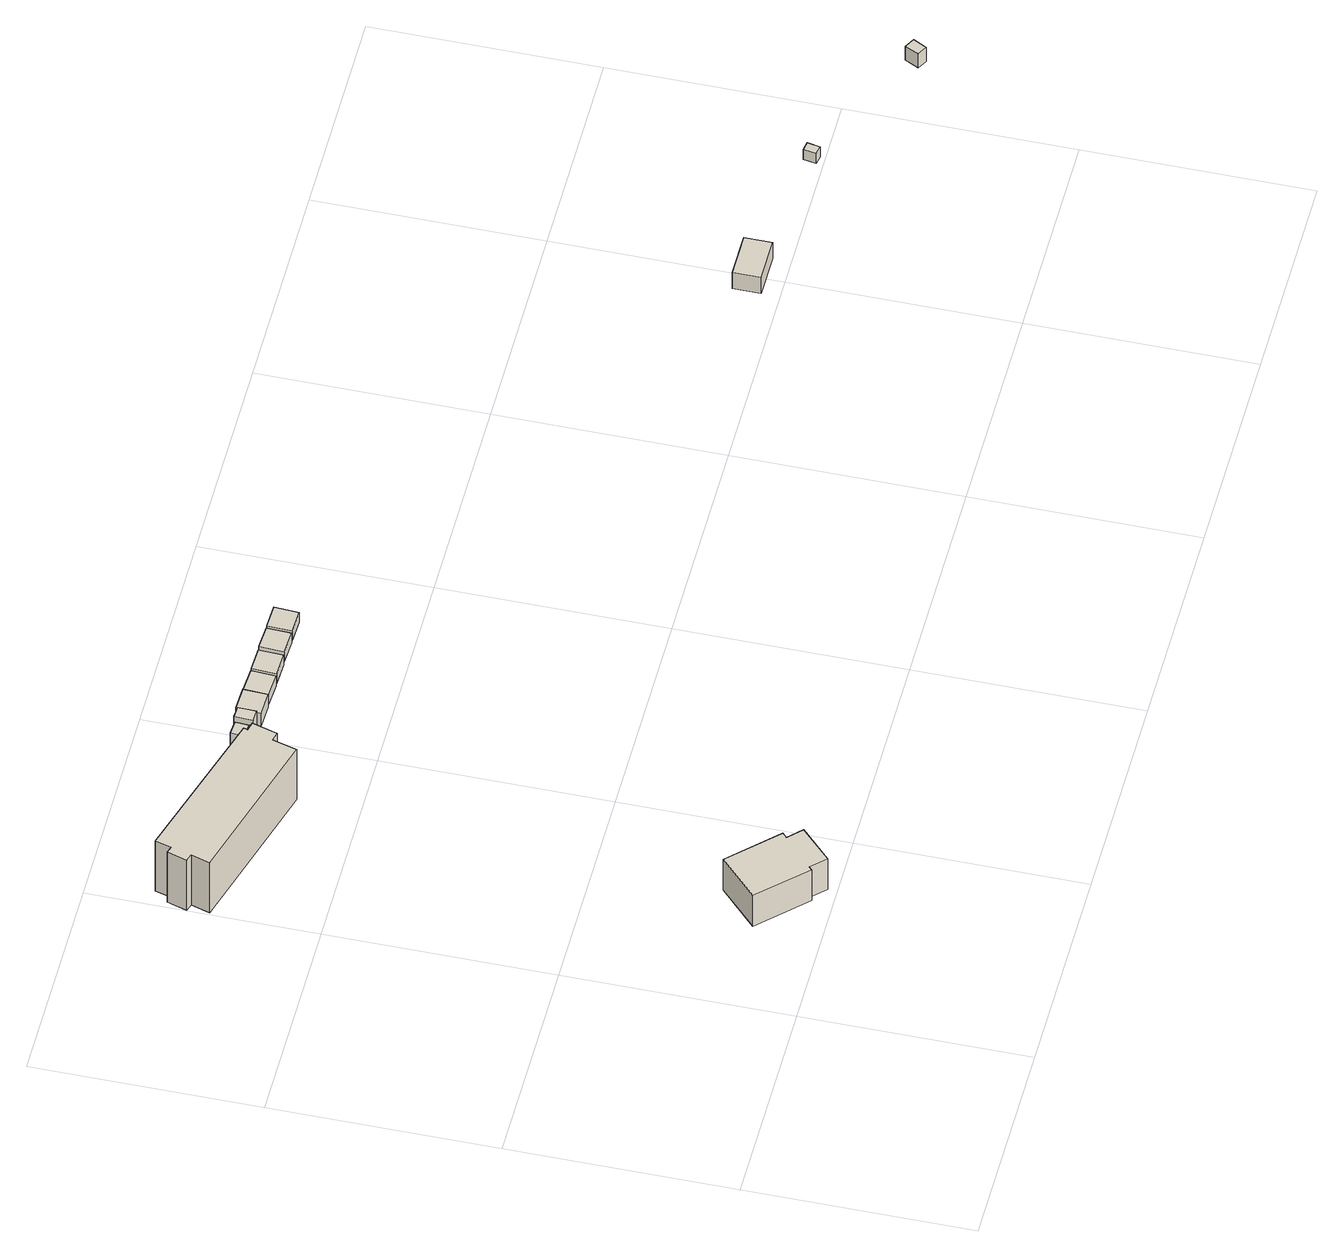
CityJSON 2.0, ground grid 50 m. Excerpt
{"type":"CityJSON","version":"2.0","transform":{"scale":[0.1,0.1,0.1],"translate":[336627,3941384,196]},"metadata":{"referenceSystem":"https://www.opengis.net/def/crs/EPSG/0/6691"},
"CityObjects":{
"building1":{"type":"Building","attributes":{"usage":"402","measuredHeight":11.3,"storeysAboveGround":2,"BuildingIDAttribute.prefecture":"14","BuildingIDAttribute.city":"14151","BuildingDetailAttribute.totalFloorArea":344.4,"BuildingDetailAttribute.buildingFootprintArea":172.2,"BuildingDetailAttribute.buildingStructureType":"601","BuildingDetailAttribute.buildingStructureOrgType":"1","BuildingDetailAttribute.orgUsage":"72","BuildingDetailAttribute.surveyYear":2015,"BuildingLandSlideRiskAttribute.description":"1","BuildingLandSlideRiskAttribute.areaType":"1"},"geometry":[{"type":"Solid","lod":"1","boundaries":[[[[0,1,2,3,4,5,6,7]],[[6,8,9,7]],[[5,10,8,6]],[[4,11,10,5]],[[3,12,11,4]],[[2,13,12,3]],[[1,14,13,2]],[[0,15,14,1]],[[7,9,15,0]],[[8,10,11,12,13,14,15,9]]]]}]},
"building2":{"type":"Building","attributes":{"usage":"403","measuredHeight":17,"storeysAboveGround":4,"BuildingIDAttribute.prefecture":"14","BuildingIDAttribute.city":"14151","BuildingDetailAttribute.totalFloorArea":1613.31,"BuildingDetailAttribute.buildingFootprintArea":403.33,"BuildingDetailAttribute.buildingStructureType":"610","BuildingDetailAttribute.buildingStructureOrgType":"2","BuildingDetailAttribute.orgUsage":"94","BuildingDetailAttribute.surveyYear":2015,"BuildingLandSlideRiskAttribute.description":"1","BuildingLandSlideRiskAttribute.areaType":"1"},"geometry":[{"type":"Solid","lod":"1","boundaries":[[[[16,17,18,19,20,21,22,23,24,25,26,27]],[[26,28,29,27]],[[25,30,28,26]],[[24,31,30,25]],[[23,32,31,24]],[[22,33,32,23]],[[21,34,33,22]],[[20,35,34,21]],[[19,36,35,20]],[[18,37,36,19]],[[17,38,37,18]],[[16,39,38,17]],[[27,29,39,16]],[[28,30,31,32,33,34,35,36,37,38,39,29]]]]}]},
"building3":{"type":"Building","attributes":{"measuredHeight":4.6,"BuildingIDAttribute.prefecture":"14","BuildingIDAttribute.city":"14151","BuildingDetailAttribute.surveyYear":2015,"BuildingLandSlideRiskAttribute.description":"1","BuildingLandSlideRiskAttribute.areaType":"1"},"geometry":[{"type":"Solid","lod":"1","boundaries":[[[[40,41,42,43]],[[42,44,45,43]],[[41,46,44,42]],[[40,47,46,41]],[[43,45,47,40]],[[44,46,47,45]]]]}]},
"building4":{"type":"Building","attributes":{"measuredHeight":5,"BuildingIDAttribute.prefecture":"14","BuildingIDAttribute.city":"14151","BuildingDetailAttribute.surveyYear":2015,"BuildingLandSlideRiskAttribute.description":"1","BuildingLandSlideRiskAttribute.areaType":"1"},"geometry":[{"type":"Solid","lod":"1","boundaries":[[[[48,49,50,51]],[[50,52,53,51]],[[49,54,52,50]],[[48,55,54,49]],[[51,53,55,48]],[[52,54,55,53]]]]}]},
"building5":{"type":"Building","attributes":{"measuredHeight":4.1,"BuildingIDAttribute.prefecture":"14","BuildingIDAttribute.city":"14151","BuildingDetailAttribute.surveyYear":2015,"BuildingLandSlideRiskAttribute.description":"1","BuildingLandSlideRiskAttribute.areaType":"1"},"geometry":[{"type":"Solid","lod":"1","boundaries":[[[[56,57,58,59]],[[58,60,61,59]],[[57,62,60,58]],[[56,63,62,57]],[[59,61,63,56]],[[60,62,63,61]]]]}]},
"building6":{"type":"Building","attributes":{"BuildingIDAttribute.prefecture":"14","BuildingIDAttribute.city":"14151","BuildingDetailAttribute.surveyYear":2015,"BuildingLandSlideRiskAttribute.description":"1","BuildingLandSlideRiskAttribute.areaType":"1"},"geometry":[{"type":"Solid","lod":"1","boundaries":[[[[64,65,66,67]],[[66,68,69,67]],[[65,70,68,66]],[[64,71,70,65]],[[67,69,71,64]],[[68,70,71,69]]]]}]},
"building7":{"type":"Building","attributes":{"BuildingIDAttribute.prefecture":"14","BuildingIDAttribute.city":"14151","BuildingDetailAttribute.surveyYear":2015,"BuildingLandSlideRiskAttribute.description":"1","BuildingLandSlideRiskAttribute.areaType":"1"},"geometry":[{"type":"Solid","lod":"1","boundaries":[[[[72,73,74,75]],[[74,76,77,75]],[[73,78,76,74]],[[72,79,78,73]],[[75,77,79,72]],[[76,78,79,77]]]]}]},
"building8":{"type":"Building","attributes":{"BuildingIDAttribute.prefecture":"14","BuildingIDAttribute.city":"14151","BuildingDetailAttribute.surveyYear":2015,"BuildingLandSlideRiskAttribute.description":"1","BuildingLandSlideRiskAttribute.areaType":"1"},"geometry":[{"type":"Solid","lod":"1","boundaries":[[[[80,81,82,83]],[[82,84,85,83]],[[81,86,84,82]],[[80,87,86,81]],[[83,85,87,80]],[[84,86,87,85]]]]}]},
"building9":{"type":"Building","attributes":{"BuildingIDAttribute.prefecture":"14","BuildingIDAttribute.city":"14151","BuildingDetailAttribute.surveyYear":2015,"BuildingLandSlideRiskAttribute.description":"1","BuildingLandSlideRiskAttribute.areaType":"1"},"geometry":[{"type":"Solid","lod":"1","boundaries":[[[[88,89,90,91]],[[90,92,93,91]],[[89,94,92,90]],[[88,95,94,89]],[[91,93,95,88]],[[92,94,95,93]]]]}]},
"building10":{"type":"Building","attributes":{"usage":"422","measuredHeight":5,"storeysAboveGround":1,"BuildingIDAttribute.prefecture":"14","BuildingIDAttribute.city":"14151","BuildingDetailAttribute.totalFloorArea":62.04,"BuildingDetailAttribute.buildingFootprintArea":62.04,"BuildingDetailAttribute.buildingStructureType":"610","BuildingDetailAttribute.buildingStructureOrgType":"2","BuildingDetailAttribute.orgUsage":"137","BuildingDetailAttribute.surveyYear":2015,"BuildingLandSlideRiskAttribute.description":"1","BuildingLandSlideRiskAttribute.areaType":"1"},"geometry":[{"type":"Solid","lod":"1","boundaries":[[[[96,97,98,99]],[[98,100,101,99]],[[97,102,100,98]],[[96,103,102,97]],[[99,101,103,96]],[[100,102,103,101]]]]}]},
"building11":{"type":"Building","attributes":{"measuredHeight":3.2,"BuildingIDAttribute.prefecture":"14","BuildingIDAttribute.city":"14151","BuildingDetailAttribute.surveyYear":2015,"BuildingLandSlideRiskAttribute.description":"1","BuildingLandSlideRiskAttribute.areaType":"1"},"geometry":[{"type":"Solid","lod":"1","boundaries":[[[[104,105,106,107]],[[106,108,109,107]],[[105,110,108,106]],[[104,111,110,105]],[[107,109,111,104]],[[108,110,111,109]]]]}]},
"building12":{"type":"Building","attributes":{"measuredHeight":4.7,"BuildingIDAttribute.prefecture":"14","BuildingIDAttribute.city":"14151","BuildingDetailAttribute.surveyYear":2015,"BuildingLandSlideRiskAttribute.description":"1","BuildingLandSlideRiskAttribute.areaType":"1"},"geometry":[{"type":"Solid","lod":"1","boundaries":[[[[112,113,114,115]],[[114,116,117,115]],[[113,118,116,114]],[[112,119,118,113]],[[115,117,119,112]],[[116,118,119,117]]]]}]}
},
"vertices":[
[323,106,103],[313,96,103],[342,67,103],[274,0,103],[243,32,103],[236,25,103],[138,125,103],[223,208,103],[138,125,195],[223,208,195],[236,25,195],[243,32,195],[274,0,195],[342,67,195],[313,96,195],[323,106,195],
[3,1283,6],[16,1328,6],[31,1323,6],[41,1359,6],[392,1256,6],[389,1247,6],[409,1242,6],[393,1186,6],[373,1191,6],[358,1136,6],[7,1236,6],[20,1278,6],[7,1236,155],[20,1278,155],[358,1136,155],[373,1191,155],[393,1186,155],[409,1242,155],[389,1247,155],[392,1256,155],[41,1359,155],[31,1323,155],[16,1328,155],[3,1283,155],
[466,1292,43],[464,1261,43],[432,1264,43],[434,1294,43],[432,1264,87],[434,1294,87],[464,1261,87],[466,1292,87],
[501,1295,45],[500,1254,45],[472,1255,45],[474,1296,45],[472,1255,94],[474,1296,94],[500,1254,94],[501,1295,94],
[559,1244,47],[504,1246,47],[506,1300,47],[561,1298,47],[506,1300,85],[561,1298,85],[504,1246,85],[559,1244,85],
[616,1241,52],[562,1244,52],[564,1298,52],[619,1295,52],[564,1298,82],[619,1295,82],[562,1244,82],[616,1241,82],
[674,1239,55],[619,1241,55],[622,1295,55],[676,1293,55],[622,1295,85],[676,1293,85],[619,1241,85],[674,1239,85],
[732,1236,61],[677,1239,61],[679,1293,61],[734,1290,61],[679,1293,91],[734,1290,91],[677,1239,91],[732,1236,91],
[789,1234,64],[735,1236,64],[737,1290,64],[792,1288,64],[737,1290,94],[792,1288,94],[735,1236,94],[789,1234,94],
[1710,518,389],[1710,457,389],[1609,457,389],[1609,518,389],[1609,457,437],[1609,518,437],[1710,457,437],[1710,518,437],
[1943,440,468],[1938,411,468],[1918,415,468],[1923,443,468],[1918,415,498],[1923,443,498],[1938,411,498],[1943,440,498],
[2161,268,582],[2145,237,582],[2123,249,582],[2138,280,582],[2123,249,623],[2138,280,623],[2145,237,623],[2161,268,623]
]}
